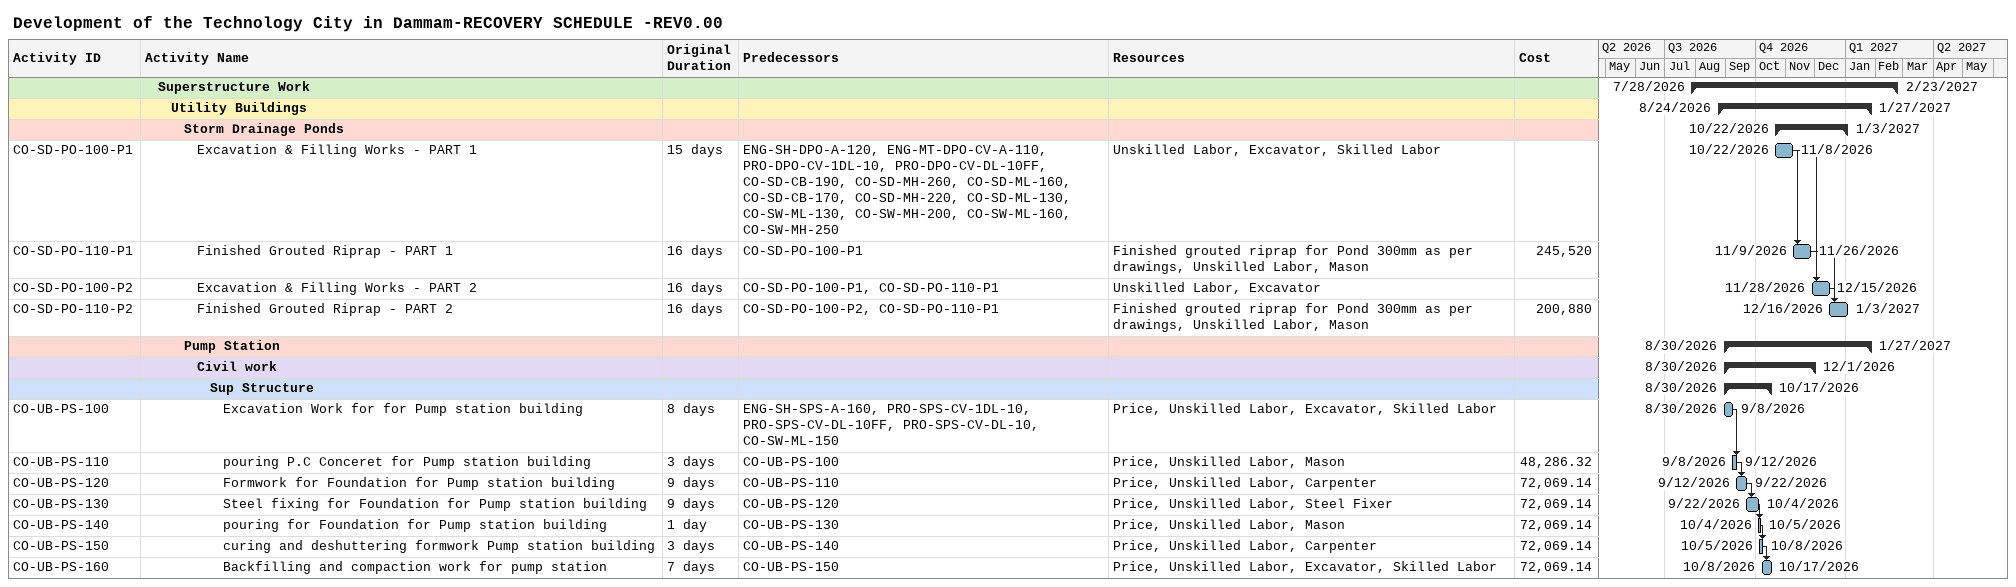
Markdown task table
Development of the Technology City in Dammam-RECOVERY SCHEDULE -REV0.00

| ID | Level | Task | Original duration | Start | Finish | Predecessors | Resources | Cost |
|---|---|---|---|---|---|---|---|---|
|  | 2 | **Superstructure Work** |  | 2026-07-28 | 2027-02-23 |  |  |  |
|  | 3 | **Utility Buildings** |  | 2026-08-24 | 2027-01-27 |  |  |  |
|  | 4 | **Storm Drainage Ponds** |  | 2026-10-22 | 2027-01-03 |  |  |  |
| CO-SD-PO-100-P1 | 5 | Excavation & Filling Works - PART 1 | 15d | 2026-10-22 | 2026-11-08 | ENG-SH-DPO-A-120, ENG-MT-DPO-CV-A-110, PRO-DPO-CV-1DL-10, PRO-DPO-CV-DL-10FF, CO-SD-CB-190, CO-SD-MH-260, CO-SD-ML-160, CO-SD-CB-170, CO-SD-MH-220, CO-SD-ML-130, CO-SW-ML-130, CO-SW-MH-200, CO-SW-ML-160, CO-SW-MH-250 | Unskilled Labor, Excavator, Skilled Labor |  |
| CO-SD-PO-110-P1 | 5 | Finished Grouted Riprap - PART 1 | 16d | 2026-11-09 | 2026-11-26 | CO-SD-PO-100-P1 | Finished grouted riprap for Pond 300mm as per drawings, Unskilled Labor, Mason | 245520 |
| CO-SD-PO-100-P2 | 5 | Excavation & Filling Works - PART 2 | 16d | 2026-11-28 | 2026-12-15 | CO-SD-PO-100-P1, CO-SD-PO-110-P1 | Unskilled Labor, Excavator |  |
| CO-SD-PO-110-P2 | 5 | Finished Grouted Riprap - PART 2 | 16d | 2026-12-16 | 2027-01-03 | CO-SD-PO-100-P2, CO-SD-PO-110-P1 | Finished grouted riprap for Pond 300mm as per drawings, Unskilled Labor, Mason | 200880 |
|  | 4 | **Pump Station** |  | 2026-08-30 | 2027-01-27 |  |  |  |
|  | 5 | **Civil work** |  | 2026-08-30 | 2026-12-01 |  |  |  |
|  | 6 | **Sup Structure** |  | 2026-08-30 | 2026-10-17 |  |  |  |
| CO-UB-PS-100 | 7 | Excavation Work for for Pump station building | 8d | 2026-08-30 | 2026-09-08 | ENG-SH-SPS-A-160, PRO-SPS-CV-1DL-10, PRO-SPS-CV-DL-10FF, PRO-SPS-CV-DL-10, CO-SW-ML-150 | Price, Unskilled Labor, Excavator, Skilled Labor |  |
| CO-UB-PS-110 | 7 | pouring P.C Conceret for Pump station building | 3d | 2026-09-08 | 2026-09-12 | CO-UB-PS-100 | Price, Unskilled Labor, Mason | 48286.32 |
| CO-UB-PS-120 | 7 | Formwork for Foundation for Pump station building | 9d | 2026-09-12 | 2026-09-22 | CO-UB-PS-110 | Price, Unskilled Labor, Carpenter | 72069.14 |
| CO-UB-PS-130 | 7 | Steel fixing for Foundation for Pump station building | 9d | 2026-09-22 | 2026-10-04 | CO-UB-PS-120 | Price, Unskilled Labor, Steel Fixer | 72069.14 |
| CO-UB-PS-140 | 7 | pouring for Foundation for Pump station building | 1d | 2026-10-04 | 2026-10-05 | CO-UB-PS-130 | Price, Unskilled Labor, Mason | 72069.14 |
| CO-UB-PS-150 | 7 | curing and deshuttering formwork Pump station building | 3d | 2026-10-05 | 2026-10-08 | CO-UB-PS-140 | Price, Unskilled Labor, Carpenter | 72069.14 |
| CO-UB-PS-160 | 7 | Backfilling and compaction work for pump station | 7d | 2026-10-08 | 2026-10-17 | CO-UB-PS-150 | Price, Unskilled Labor, Excavator, Skilled Labor | 72069.14 |
